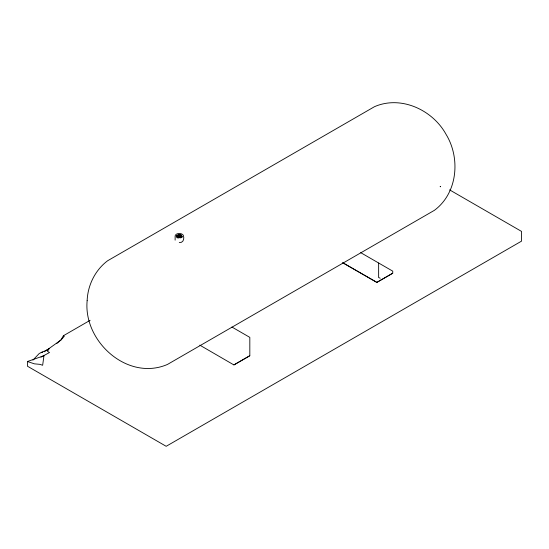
<?xml version="1.0" encoding="UTF-8"?>
<svg xmlns="http://www.w3.org/2000/svg" width="549" height="549" viewBox="0 0 549 549"><rect width="100%" height="100%" fill="white"/><g stroke="black" fill="none" stroke-linecap="round" stroke-linejoin="round"><path stroke-width="0.82" d="M90.132 320.307L63.389 335.748L60.98 339.879L56.719 343.564M63.389 335.748L64.288 336.269L61.104 339.906L49.266 348.382L47.495 351.333L49.52 352.499L40.969 357.173M175.275 235.233C176.943 232.92 180.779 232.961 182.886 234.656M32.94 360.137L39.26 353.474L48.82 349.123M44.284 351.799L49.266 348.382M180.69 237.916L182.398 236.935L181.568 235.137L178.452 234.656L176.174 235.967L177.011 237.765L178.562 238.005M46.48 350.53L47.948 349.686M233.956 364.865L249.822 355.697L249.822 337.374L231.904 327.026M249.795 355.773L233.922 364.941L199.802 345.143M392.713 273.258L376.84 282.426L342.686 262.703L376.875 282.344L392.748 273.182L392.748 271.151L360.714 252.657M27.45 361.517L43.968 355.704L42.65 365.27L39.878 364.351L34.422 363.843L27.45 361.517L27.45 366.21L166.175 446.303L521.55 241.128L521.55 231.417L449.59 189.872M41.154 352.376L42.719 352.087M179.29 242.541C183.476 243.035 184.533 238.534 183.304 235.233M379.647 277.547L380.032 278.487M378.638 263.005L378.638 277.684M175.131 235.857L175.131 240.139M440.36 186.735L440.25 186.386L440.36 186.735M87.14 300.674C83.201 341.464 127.691 381.596 167.466 364.44L434.362 210.349C457.64 193.166 460.632 158.222 446.111 134.45C432.79 109.992 401.031 95.114 374.507 106.678L107.611 260.768C95.176 270.087 87.737 285.247 87.14 300.674M178.59 234.773L176.668 235.878L177.375 237.388L179.99 237.792L181.904 236.688L181.204 235.178L178.59 234.773M178.72 234.931L177.183 235.823L177.746 237.038L179.852 237.36L181.396 236.475L180.827 235.253L178.72 234.931M178.864 235.123L177.698 235.796L178.123 236.708L179.715 236.955L180.875 236.283L180.449 235.363L178.864 235.123M179.001 235.349L178.226 235.796L178.507 236.413L180.353 236.125L180.065 235.514L179.001 235.349M179.146 235.603L178.899 236.139L179.818 235.995L179.146 235.603"/></g></svg>
